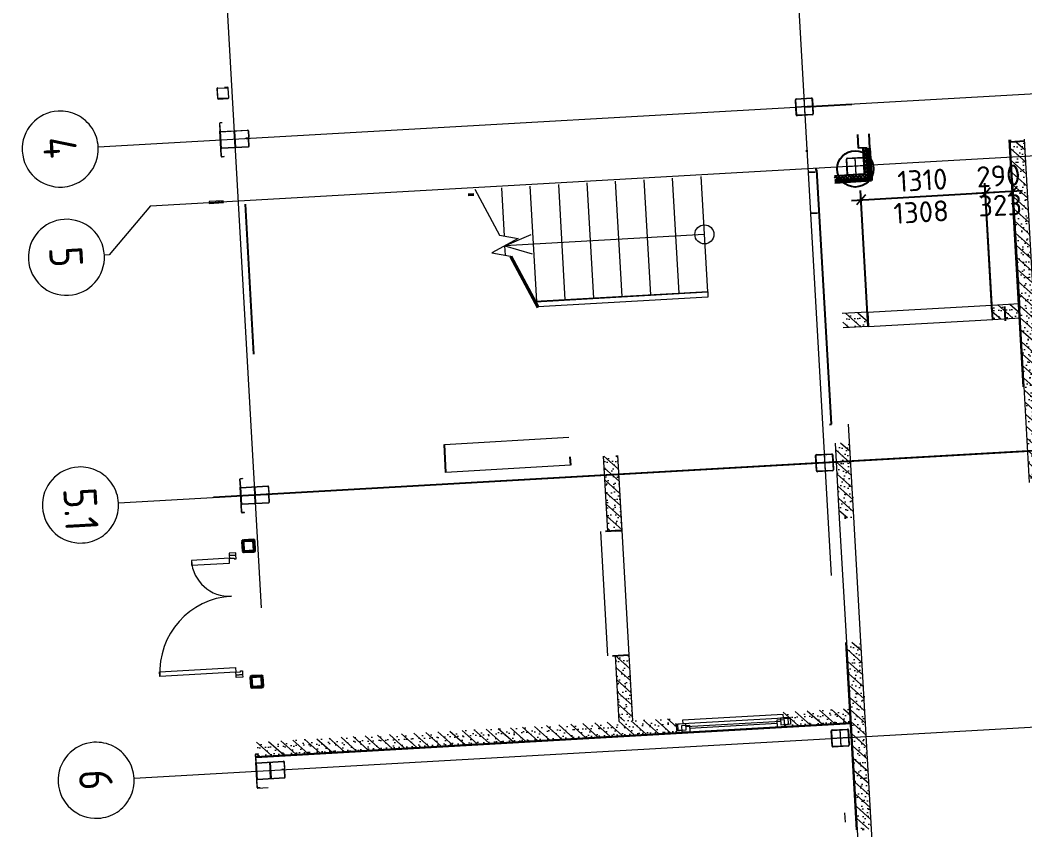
# Model space of a CAD drawing. Header units: metres. Extents: x 107714.6 to 107779.2, y 110780.1 to 110851.4.
# Drawn here: x 107761.86 to 107772.43, y 110824.08 to 110832.6 of the extents above; entities that cross this region are included whole.
import ezdxf

# ---------------------------------------------------------------- set-up
doc = ezdxf.new("R2010")
doc.units = ezdxf.units.M
doc.header["$PDMODE"] = 35
doc.header["$PDSIZE"] = 0.001
for name, pattern in [('_ШПТ__20_т__2_5__Линия сетки', [25, 20, -2.5, 0, -2.5]), ('CENTER', [50.8, 31.75, -6.35, 6.35, -6.35]), ('GOST2.303 5', [24, 20, -1.5, 1, -1.5]), ('XKITLINE00', [0]), ('невидимаяX2', [19.05, 12.7, -6.35])]:
    doc.linetypes.add(name, pattern=pattern)
doc.layers.add('_1-1_ Внутренние стены', color=7, linetype='Continuous')
doc.layers.add('размеры дв проемов', color=7, linetype='Continuous')
for name, color, linetype, lineweight in [('F-670-M_FSP', 7, 'Continuous', 9), ('Part', 5, 'Continuous', 0), ('Обычные линии', 7, 'Continuous', 40), ('ОСИ', 251, 'CENTER', 18), ('Основные надписи', 7, 'Continuous', 30), ('Размерные', 45, 'Continuous', 15), ('Стены', 7, 'Continuous', 18), ('Типовые аннотации', 7, 'Continuous', 18), ('Элементы узлов', 7, 'Continuous', 18)]:
    doc.layers.add(name, color=color, linetype=linetype, lineweight=lineweight)
doc.layers.add('Вспомогательные', color=6, linetype='Continuous', plot=False)
for name, color, linetype, lineweight, true_color in [('Двери', 7, 'Continuous', 9, 0x804000), ('Импосты витража', 7, 'Continuous', 9, 0x004080), ('Каркас несущий', 7, 'Continuous', 18, 0x800040), ('Каркас_Импост', 7, 'Continuous', 9, 0x804000), ('Лестницы', 7, 'Continuous', 9, 0x506c76), ('Монтажный зазор', 7, 'Continuous', 9, 0x804000), ('Несущие колонны', 7, 'Continuous', 18, 0x800040), ('Ограждение', 7, 'Continuous', 9, 0x408080), ('Окна', 7, 'Continuous', 9, 0x0080c0), ('Отлив', 7, 'Continuous', 9, 0x008080), ('Панель', 7, 'Continuous', 9, 0x804000), ('Поручни', 7, 'Continuous', 9, 0x408080)]:
    doc.layers.add(name, color=color, linetype=linetype, lineweight=lineweight, true_color=true_color)
doc.styles.add('GOST 2.304 type A', font='isocpeur.ttf')
doc.styles.add('GOST Common', font='GOST_Common.ttf', dxfattribs={"width": 0.9, "height": 350})
doc.dimstyles.new('ISO-25', dxfattribs={"dimtxt": 0.22, "dimasz": 0.1, "dimexe": 0.1, "dimexo": 0, "dimgap": 0.06, "dimtad": 1, "dimdec": 0, "dimlfac": 1000, "dimtxsty": 'GOST 2.304 type A', "dimblk": 'OBLIQUE', "dimcen": 2.5, "dimdle": 0.1, "dimadec": 0, "dimazin": 0, "dimtfac": 1, "dimtdec": 0, "dimtmove": 0, "dimatfit": 3, "dimfxl": 1, "dimarcsym": 0})
doc.dimstyles.new('снизу', dxfattribs={"dimtxt": 0.22, "dimasz": 0.1, "dimexe": 0.1, "dimexo": 0, "dimgap": 0.06, "dimtad": 1, "dimdec": 0, "dimlfac": 1000, "dimtxsty": 'GOST 2.304 type A', "dimblk": 'OBLIQUE', "dimcen": 2.5, "dimdle": 0.1, "dimse1": 1, "dimse2": 1, "dimsd1": 1, "dimsd2": 1, "dimadec": 0, "dimazin": 0, "dimtfac": 1, "dimtdec": 0, "dimtmove": 0, "dimatfit": 3, "dimfxl": 1, "dimarcsym": 0})

# ---------------------------------------------------------------- blocks, each defined once
blk = doc.blocks.new('243_КолоннаНесущая_Труба_ГОСТ 30245-2003 - 120x120x5-1166357-_О__L1_0_000_')
at = {"layer": 'Несущие колонны', "color": 254, "lineweight": 5}
for p, q in [((-60, 51), (-60, 20)), ((-55, -51), (-55, 51)), ((51, 60), (-51, 60)), ((-51, 55), (51, 55)), ((55, 51), (55, -51)), ((60, -51), (60, 51)), ((51, -55), (-51, -55)), ((-51, -60), (51, -60))]:
    blk.add_line(p, q, dxfattribs=at)
for centre, radius, start, end in [((-51, 51), 9, 90, 180), ((-51, 51), 4, 90, 180), ((51, 51), 9, 0, 90), ((51, 51), 4, 0, 90), ((-51, -51), 9, 180, 270), ((-51, -51), 4, 180, 270), ((51, -51), 4, 270, 0), ((51, -51), 9, 270, 360)]:
    blk.add_arc(centre, radius, start, end, dxfattribs=at)
blk = doc.blocks.new('243_КолоннаНесущая_Труба_ГОСТ 30245-2003 - 120x120x5-1167948-_О__L1_0_000_')
at = {"layer": 'Несущие колонны', "color": 7, "lineweight": 40}
for p, q in [((-60, 51), (-60, -51)), ((-55, -51), (-55, 51)), ((51, 60), (-51, 60)), ((-51, 55), (51, 55)), ((55, 51), (55, -51)), ((60, -51), (60, 51)), ((51, -55), (-51, -55)), ((-51, -60), (51, -60))]:
    blk.add_line(p, q, dxfattribs=at)
for centre, radius, start, end in [((-51, 51), 9, 90, 180), ((-51, 51), 4, 90, 180), ((51, 51), 9, 0, 90), ((51, 51), 4, 0, 90), ((-51, -51), 9, 180, 270), ((-51, -51), 4, 180, 270), ((51, -51), 9, 270, 360), ((51, -51), 4, 270, 0)]:
    blk.add_arc(centre, radius, start, end, dxfattribs=at)
blk = doc.blocks.new('102_Окно_1Створка_Ф_ГОСТ23166-99 - 1160х1750_1170_h-1445332-_О__L1_0_000_')
at = {"layer": 'Каркас_Импост', "color": 7, "lineweight": 18}
for p, q in [((-638.1, -475), (-638.1, -405)), ((-638.1, -405), (-603.1, -405)), ((-538.1, -405), (-618.1, -405)), ((-618.1, -405), (-618.1, -475)), ((-618.1, -405), (-618.1, -475)), ((-578.1, -405), (-618.1, -405)), ((-498.1, -385), (-578.1, -385)), ((-578.1, -385), (-578.1, -455)), ((-538.1, -475), (-538.1, -405)), ((-498.1, -455), (-498.1, -385)), ((-498.1, -420), (421.9, -420)), ((421.9, -455), (421.9, -385)), ((421.9, -385), (501.9, -385)), ((461.9, -405), (541.9, -405)), ((461.9, -475), (461.9, -405)), ((501.9, -385), (501.9, -455)), ((541.9, -405), (501.9, -405)), ((561.9, -405), (526.9, -405)), ((541.9, -405), (541.9, -475)), ((541.9, -405), (541.9, -475)), ((561.9, -475), (561.9, -405)), ((-638.1, -475), (-603.1, -475)), ((-618.1, -475), (-538.1, -475)), ((-618.1, -475), (-538.1, -475)), ((-578.1, -455), (-498.1, -455)), ((-538.1, -440), (461.9, -440)), ((-538.1, -475), (-538.1, -455)), ((501.9, -455), (421.9, -455)), ((461.9, -475), (461.9, -455)), ((541.9, -475), (461.9, -475)), ((541.9, -475), (461.9, -475)), ((561.9, -475), (526.9, -475))]:
    blk.add_line(p, q, dxfattribs=at)
at = {"layer": 'Отлив', "color": 7}
for p, q in [((491.9, -475), (-568.1, -475)), ((-568.1, -475), (-568.1, -510)), ((-568.1, -510), (491.9, -510)), ((491.9, -510), (491.9, -475))]:
    blk.add_line(p, q, dxfattribs=at)
blk = doc.blocks.new('Ограждение - Ограждение-1239730-_О__L1_0_000_')
at = {"layer": 'Поручни', "color": 7}
for p, q in [((16289, 4875), (16295, 4875)), ((16289, 4875), (16289, 3058)), ((16295, 4875), (16345, 4875)), ((16295, 4875), (16295, 3061)), ((16345, 4875), (16345, 3084))]:
    blk.add_line(p, q, dxfattribs=at)
blk = doc.blocks.new('Прямоугольный импост - 20х150 мм_Утеплитель_Наружный-V15-_О__L1_0_000_')
at = {"layer": 'Импосты витража'}
h = blk.add_hatch(dxfattribs=at)
h.set_pattern_fill('FP_11', style=0, pattern_type=2)
h.set_pattern_definition([(315, (-15000, -200), (60.1041, 60.1041), []), (225, (-15000, -200), (60.1041, -60.1041), [])])
h.paths.add_polyline_path([(10, 75), (10, -75), (-10, -75), (-10, 75)], flags=0)
at = {"layer": 'Импосты витража', "color": 7, "lineweight": 18}
for p, q in [((-10, 75), (10, 75)), ((-10, -75), (-10, 75)), ((10, 75), (10, -75)), ((10, -75), (-10, -75))]:
    blk.add_line(p, q, dxfattribs=at)
blk = doc.blocks.new('012_Стрелка _ЭлУзла_Линия_ - Стрелка с пустым кружком-1338750-_О__L1_0_000_')
at = {"layer": 'Элементы узлов'}
blk.add_line((1, 0), (2100, 0), dxfattribs=at)
blk = doc.blocks.new('Ось сетки - Круг_Ø8 мм-6577-_О__L1_0_000_')
at = {"layer": 'ОСИ', "lineweight": 20}
for start, end in [(360, 180), (180, 360)]:
    blk.add_arc((0, 0), 4, start, end, dxfattribs=at)
blk = doc.blocks.new('к2')
at = {"color": 0, "linetype": 'Continuous', "lineweight": 5, "ltscale": 150}
for p, q in [((4137508, 536606), (4137508, 536766)), ((4137513, 536606), (4137513, 536766)), ((4137518, 536776), (4137678, 536776)), ((4137518, 536771), (4137678, 536771)), ((4137683, 536766), (4137683, 536606)), ((4137688, 536766), (4137688, 536606)), ((4137678, 536601), (4137518, 536601)), ((4137678, 536596), (4137518, 536596))]:
    blk.add_line(p, q, dxfattribs=at)
at = {"color": 0, "linetype": 'GOST2.303 5', "lineweight": 5, "ltscale": 150}
for p, q in [((4137598, 536778), (4137598, 536594)), ((4137506, 536686), (4137690, 536686))]:
    blk.add_line(p, q, dxfattribs=at)
at = {"color": 0, "linetype": 'Continuous', "lineweight": 5, "ltscale": 150}
for centre, radius, start, end in [((4137518, 536766), 10, 90, 180), ((4137518, 536766), 5, 90, 180), ((4137678, 536766), 10, 0, 90), ((4137678, 536766), 5, 0, 90), ((4137518, 536606), 10, 180, 270), ((4137518, 536606), 5, 180, 270), ((4137678, 536606), 5, 270, 0), ((4137678, 536606), 10, 270, 0)]:
    blk.add_arc(centre, radius, start, end, dxfattribs=at)
at = {"layer": 'Вспомогательные', "color": 0, "lineweight": 5, "ltscale": 10}
blk.add_line((4137513, 536686), (4137683, 536686), dxfattribs=at)
blk = doc.blocks.new('к4')
at = {"color": 0, "linetype": 'Continuous', "lineweight": 5, "ltscale": 150}
for p, q in [((4150608, 536606), (4150608, 536766)), ((4150613, 536606), (4150613, 536766)), ((4150618, 536776), (4150778, 536776)), ((4150618, 536771), (4150778, 536771)), ((4150783, 536766), (4150783, 536606)), ((4150788, 536766), (4150788, 536606)), ((4150778, 536601), (4150618, 536601)), ((4150778, 536596), (4150618, 536596))]:
    blk.add_line(p, q, dxfattribs=at)
at = {"color": 0, "linetype": 'GOST2.303 5', "lineweight": 5, "ltscale": 150}
for p, q in [((4150698, 536778), (4150698, 536594)), ((4150606, 536686), (4150790, 536686))]:
    blk.add_line(p, q, dxfattribs=at)
at = {"color": 0, "linetype": 'Continuous', "lineweight": 5, "ltscale": 150}
for centre, radius, start, end in [((4150618, 536766), 10, 90, 180), ((4150618, 536766), 5, 90, 180), ((4150778, 536766), 10, 0, 90), ((4150778, 536766), 5, 0, 90), ((4150618, 536606), 10, 180, 270), ((4150618, 536606), 5, 180, 270), ((4150778, 536606), 5, 270, 0), ((4150778, 536606), 10, 270, 0)]:
    blk.add_arc(centre, radius, start, end, dxfattribs=at)
at = {"layer": 'Вспомогательные', "color": 0, "lineweight": 5, "ltscale": 10}
blk.add_line((4150613, 536686), (4150783, 536686), dxfattribs=at)
blk = doc.blocks.new('к1')
at = {"color": 0, "linetype": 'ByBlock', "lineweight": -2, "ltscale": 200}
for p, q in [((4142418, 542806), (4142418, 542828)), ((4142418, 542806), (4142421, 542806)), ((4142421, 542806), (4142421, 542828)), ((4142426, 542836), (4142505, 542836)), ((4142426, 542833), (4142505, 542833)), ((4142510, 542828), (4142510, 542544)), ((4142513, 542828), (4142513, 542544)), ((4142683, 542828), (4142683, 542544)), ((4142686, 542828), (4142686, 542544)), ((4142770, 542836), (4142691, 542836)), ((4142770, 542833), (4142691, 542833)), ((4142775, 542806), (4142775, 542828)), ((4142778, 542806), (4142775, 542806)), ((4142778, 542806), (4142778, 542828)), ((4142518, 542539), (4142589, 542539)), ((4142518, 542536), (4142589, 542536)), ((4142594, 542544), (4142594, 542567)), ((4142594, 542567), (4142597, 542567)), ((4142597, 542544), (4142597, 542567)), ((4142599, 542544), (4142599, 542567)), ((4142602, 542567), (4142599, 542567)), ((4142602, 542544), (4142602, 542567)), ((4142678, 542539), (4142607, 542539)), ((4142678, 542536), (4142607, 542536))]:
    blk.add_line(p, q, dxfattribs=at)
for centre, radius, start, end in [((4142426, 542828), 8, 90, 180), ((4142426, 542828), 5, 90, 180), ((4142505, 542828), 8, 0, 90), ((4142505, 542828), 5, 0, 90), ((4142691, 542828), 8, 90, 180), ((4142691, 542828), 5, 90, 180), ((4142770, 542828), 8, 0, 90), ((4142770, 542828), 5, 0, 90), ((4142518, 542544), 8, 180, 270), ((4142518, 542544), 5, 180, 270), ((4142589, 542544), 8, 270, 0), ((4142589, 542544), 5, 270, 0), ((4142607, 542544), 8, 180, 270), ((4142607, 542544), 5, 180, 270), ((4142678, 542544), 5, 270, 0), ((4142678, 542544), 8, 270, 0)]:
    blk.add_arc(centre, radius, start, end, dxfattribs=at)
at = {"layer": 'Вспомогательные', "color": 0, "ltscale": 10}
for p, q in [((4142690, 542836), (4142505, 542836)), ((4142683, 542686), (4142513, 542686))]:
    blk.add_line(p, q, dxfattribs=at)
blk = doc.blocks.new('к3')
at = {"color": 0, "linetype": 'ByBlock', "lineweight": -2, "ltscale": 200}
for p, q in [((4147418, 542806), (4147418, 542828)), ((4147418, 542806), (4147421, 542806)), ((4147421, 542806), (4147421, 542828)), ((4147426, 542836), (4147505, 542836)), ((4147426, 542833), (4147505, 542833)), ((4147510, 542828), (4147510, 542544)), ((4147513, 542828), (4147513, 542544)), ((4147683, 542828), (4147683, 542544)), ((4147686, 542828), (4147686, 542544)), ((4147770, 542836), (4147691, 542836)), ((4147770, 542833), (4147691, 542833)), ((4147775, 542806), (4147775, 542828)), ((4147778, 542806), (4147775, 542806)), ((4147778, 542806), (4147778, 542828)), ((4147518, 542539), (4147589, 542539)), ((4147518, 542536), (4147589, 542536)), ((4147594, 542544), (4147594, 542567)), ((4147594, 542567), (4147597, 542567)), ((4147597, 542544), (4147597, 542567)), ((4147599, 542544), (4147599, 542567)), ((4147602, 542567), (4147599, 542567)), ((4147602, 542544), (4147602, 542567)), ((4147678, 542539), (4147607, 542539)), ((4147678, 542536), (4147607, 542536))]:
    blk.add_line(p, q, dxfattribs=at)
for centre, radius, start, end in [((4147426, 542828), 8, 90, 180), ((4147426, 542828), 5, 90, 180), ((4147505, 542828), 8, 0, 90), ((4147505, 542828), 5, 0, 90), ((4147691, 542828), 8, 90, 180), ((4147691, 542828), 5, 90, 180), ((4147770, 542828), 8, 0, 90), ((4147770, 542828), 5, 0, 90), ((4147518, 542544), 8, 180, 270), ((4147518, 542544), 5, 180, 270), ((4147589, 542544), 8, 270, 0), ((4147589, 542544), 5, 270, 0), ((4147607, 542544), 8, 180, 270), ((4147607, 542544), 5, 180, 270), ((4147678, 542544), 5, 270, 0), ((4147678, 542544), 8, 270, 0)]:
    blk.add_arc(centre, radius, start, end, dxfattribs=at)
at = {"layer": 'Вспомогательные', "color": 0, "ltscale": 10}
for p, q in [((4147690, 542836), (4147505, 542836)), ((4147683, 542686), (4147513, 542686))]:
    blk.add_line(p, q, dxfattribs=at)
blk = doc.blocks.new('101_Дверь_Двупольная_Алюминиевая_ГОСТ23747-2015 - ДАН_Дв_2080х1260_800__О_Пр_П-1342844-_О__L1_0_000_')
at = {"layer": 'Каркас_Импост', "color": 7}
for p, q in [((-630, 75), (-600, 75)), ((-630, 5), (-630, 75)), ((-590, 5), (-630, 5)), ((-600, 75), (-600, 25)), ((-600, 25), (-590, 25)), ((-590, 25), (-590, 5)), ((600, 25), (590, 25)), ((590, 25), (590, 5)), ((590, 5), (630, 5)), ((630, 75), (600, 75)), ((600, 75), (600, 25)), ((630, 5), (630, 75))]:
    blk.add_line(p, q, dxfattribs=at)
at = {"layer": 'Монтажный зазор', "color": 7}
for p, q in [((-655, 75), (-630, 75)), ((-655, 5), (-655, 75)), ((-630, 5), (-655, 5)), ((-630, 75), (-630, 5)), ((655, 75), (630, 75)), ((630, 75), (630, 5)), ((630, 5), (655, 5)), ((655, 5), (655, 75))]:
    blk.add_line(p, q, dxfattribs=at)
at = {"layer": 'Панель', "color": 7, "lineweight": 18}
for p, q in [((-600, 875), (-550, 875)), ((-600, 75), (-600, 875)), ((-550, 875), (-550, 75)), ((600, 475), (550, 475)), ((550, 475), (550, 75)), ((600, 75), (600, 475)), ((-550, 75), (-600, 75)), ((550, 75), (600, 75))]:
    blk.add_line(p, q, dxfattribs=at)
at = {"layer": 'Панель', "color": 7}
for centre, radius, start, end in [((-600, 75), 800, 360, 90), ((600, 75), 400, 90, 180)]:
    blk.add_arc(centre, radius, start, end, dxfattribs=at)
blk = doc.blocks.new('*D33')
at = {"layer": 'Defpoints', "color": 0, "transparency": 16777216}
for p in [(107772.333, 110830.485), (107772.047, 110829.582, 21.037), (107772.37, 110829.595)]:
    blk.add_point(p, dxfattribs=at)
at = {"layer": 'Двери', "color": 0, "transparency": 16777216, "insert": (107772.165, 110830.648), "char_height": 0.22, "attachment_point": 5, "rotation": 2.3404, "style": 'GOST 2.304 type A'}
blk.add_mtext('323', dxfattribs=at)
blk = doc.blocks.new('_Oblique')
at = {"color": 0, "linetype": 'ByBlock', "lineweight": -2}
blk.add_line((-0.5, -0.5), (0.5, 0.5), dxfattribs=at)
blk = doc.blocks.new('*D35')
at = {"layer": 'Defpoints', "color": 0, "transparency": 16777216}
for p in [(107772.012, 110830.779), (107772.082, 110829.54), (107772.372, 110829.556)]:
    blk.add_point(p, dxfattribs=at)
at = {"layer": 'Двери', "color": 0, "lineweight": -2, "transparency": 16777216}
for p, q in [((107772.401, 110830.801), (107771.912, 110830.773)), ((107772.082, 110829.54), (107772.006, 110830.879)), ((107772.372, 110829.556), (107772.296, 110830.895))]:
    blk.add_line(p, q, dxfattribs=at)
at = {"layer": 'Двери', "color": 0, "lineweight": -2, "transparency": 16777216, "xscale": 0.1, "yscale": 0.1, "zscale": 0.1}
for p, rotation in [((107772.012, 110830.779), 183.2530497448743), ((107772.301, 110830.795), 3.253049744874268)]:
    blk.add_blockref('_Oblique', p, dxfattribs=dict(at, rotation=rotation))
at = {"layer": 'Двери', "color": 0, "transparency": 16777216, "insert": (107772.147, 110830.957), "char_height": 0.22, "attachment_point": 5, "rotation": 3.253, "style": 'GOST 2.304 type A'}
blk.add_mtext('290', dxfattribs=at)
blk = doc.blocks.new('*D36')
at = {"layer": 'Defpoints', "color": 0, "transparency": 16777216}
for p in [(107772.012, 110830.779), (107772.083, 110829.523), (107770.779, 110829.373)]:
    blk.add_point(p, dxfattribs=at)
at = {"layer": 'Двери', "color": 0, "lineweight": -2, "transparency": 16777216}
for p, q in [((107770.779, 110829.373), (107770.698, 110830.804)), ((107772.083, 110829.523), (107772.006, 110830.879)), ((107770.604, 110830.699), (107772.111, 110830.785))]:
    blk.add_line(p, q, dxfattribs=at)
at = {"layer": 'Двери', "color": 0, "lineweight": -2, "transparency": 16777216, "xscale": 0.1, "yscale": 0.1, "zscale": 0.1}
for p, rotation in [((107772.012, 110830.779), 3.253049744874275), ((107770.704, 110830.705), 183.2530497448743)]:
    blk.add_blockref('_Oblique', p, dxfattribs=dict(at, rotation=rotation))
at = {"layer": 'Двери', "color": 0, "transparency": 16777216, "insert": (107771.348, 110830.912), "char_height": 0.22, "attachment_point": 5, "rotation": 3.253, "style": 'GOST 2.304 type A'}
blk.add_mtext('1310', dxfattribs=at)
blk = doc.blocks.new('*D34')
at = {"layer": 'Defpoints', "color": 0, "transparency": 16777216}
for p in [(107770.692, 110830.371), (107770.737, 110829.581, 21.291), (107772.047, 110829.582, 21.037)]:
    blk.add_point(p, dxfattribs=at)
at = {"layer": 'Двери', "color": 0, "transparency": 16777216, "insert": (107771.335, 110830.577), "char_height": 0.22, "attachment_point": 5, "rotation": 3.253, "style": 'GOST 2.304 type A'}
blk.add_mtext('1308', dxfattribs=at)

msp = doc.modelspace()

# ---------------------------------------------------------------- hatches: boundary and pattern name
h = msp.add_hatch()
h.set_pattern_fill('ANSI37', color=4, scale=0.008, angle=-86.74695)
h.set_pattern_definition([(318.2530497, (108251.517603, 113557.52498), (0.01691238563, 0.01895075757), []), (48.2530497, (108251.517603, 113557.52498), (-0.01895075757, 0.01691238563), [])])
h.paths.add_polyline_path([(107770.7785, 110831.0661), (107770.7682, 110831.2478), (107770.7233, 110831.2453), (107770.7336, 110831.0635), (107770.7356, 110831.0637)])
h.paths.add_polyline_path([(107770.7862, 110830.9313), (107770.7785, 110831.0661), (107770.7356, 110831.0637), (107770.7336, 110831.0635), (107770.7381, 110830.9837), (107770.7387, 110830.9737), (107770.4242, 110830.9558), (107770.4267, 110830.9109)])
at = {"layer": '_1-1_ Внутренние стены', "linetype": 'Continuous', "lineweight": 0, "true_color": 0x000000}
h = msp.add_hatch(dxfattribs=at)
h.set_pattern_fill('ГАЗОБЕТОН_0004', color=18, scale=0.001, angle=-86.74695, style=0, pattern_type=2)
h.set_pattern_definition([(318.25305, (107764.21106, 110787.65677), (0.05992578, 0.06714835), []), (3.25305, (107764.270985, 110787.723916), (-0.00459642, 0.08086948), [0, -0.054, 0, -0.081]), (68.25305, (107764.33813, 110787.66399), (0.07523517, -0.03001115), [0, -0.0396, 0, -0.0684])])
h.paths.add_polyline_path([(107772.4215, 110831.3248), (107772.2717, 110831.3162), (107772.4754, 110827.732), (107772.6252, 110827.7405)])
h = msp.add_hatch(dxfattribs=at)
h.set_pattern_fill('ГАЗОБЕТОН_0004', color=18, scale=0.001, angle=-86.74695, style=0, pattern_type=2)
h.set_pattern_definition([(318.25305, (107765.60372, 110786.02817), (0.05992578, 0.06714835), []), (3.25305, (107765.663645, 110786.09532), (-0.00459642, 0.08086948), [0, -0.054, 0, -0.081]), (68.25305, (107765.73079, 110786.03539), (0.07523517, -0.03001115), [0, -0.0396, 0, -0.0684])])
h.paths.add_polyline_path([(107770.5062, 110829.5081), (107770.7708, 110829.5232), (107770.7793, 110829.3734), (107770.5148, 110829.3584)])
h = msp.add_hatch(dxfattribs=at)
h.set_pattern_fill('ГАЗОБЕТОН_0004', color=18, scale=0.001, angle=-86.74695, style=0, pattern_type=2)
h.set_pattern_definition([(318.25305, (107767.20134, 110786.1196), (0.05992578, 0.06714835), []), (3.25305, (107767.26126, 110786.18675), (-0.00459642, 0.08086948), [0, -0.054, 0, -0.081]), (68.25305, (107767.32841, 110786.12682), (0.07523517, -0.03001115), [0, -0.0396, 0, -0.0684])])
h.paths.add_polyline_path([(107772.0787, 110829.5981), (107772.3684, 110829.6146), (107772.3769, 110829.4649), (107772.0872, 110829.4484)])
h = msp.add_hatch(dxfattribs=at)
h.set_pattern_fill('ГАЗОБЕТОН_0004', color=18, scale=0.001, angle=-86.74695, style=0, pattern_type=2)
h.set_pattern_definition([(318.25305, (107762.37272, 110784.48734), (0.05992578, 0.06714835), []), (3.25305, (107762.43264, 110784.55449), (-0.00459642, 0.08086948), [0, -0.054, 0, -0.081]), (68.25305, (107762.49979, 110784.494564), (0.07523517, -0.03001115), [0, -0.0396, 0, -0.0684])])
h.paths.add_polyline_path([(107770.5831, 110828.1553), (107770.4334, 110828.1468), (107770.4782, 110827.3581), (107770.628, 110827.3666)])
h = msp.add_hatch(dxfattribs=at)
h.set_pattern_fill('ГАЗОБЕТОН_0004', color=18, scale=0.001, angle=-86.74695, style=0, pattern_type=2)
h.set_pattern_definition([(318.25305, (107763.05961, 110784.52638), (0.05992578, 0.06714835), []), (3.25305, (107763.11953, 110784.59353), (-0.00459642, 0.08086948), [0, -0.054, 0, -0.081]), (68.25305, (107763.18668, 110784.533605), (0.07523517, -0.03001115), [0, -0.0396, 0, -0.0684])])
h.paths.add_polyline_path([(107767.9973, 110828.0084), (107768.1471, 110828.0169), (107768.1919, 110827.2281), (107768.0421, 110827.2196)])
h = msp.add_hatch(dxfattribs=at)
h.set_pattern_fill('ГАЗОБЕТОН_0004', color=18, scale=0.001, angle=-86.74695, style=0, pattern_type=2)
h.set_pattern_definition([(318.25305, (107762.49188, 110782.39073), (0.05992578, 0.06714835), []), (3.25305, (107762.55181, 110782.45787), (-0.00459642, 0.08086948), [0, -0.054, 0, -0.081]), (68.25305, (107762.61896, 110782.39795), (0.07523517, -0.03001115), [0, -0.0396, 0, -0.0684])])
h.paths.add_polyline_path([(107770.7023, 110826.0587), (107770.5525, 110826.0502), (107770.6646, 110824.0784), (107770.8144, 110824.0869)])
h = msp.add_hatch(dxfattribs=at)
h.set_pattern_fill('ГАЗОБЕТОН_0004', color=18, scale=0.001, angle=-86.74695, style=0, pattern_type=2)
h.set_pattern_definition([(318.25305, (107763.17877, 110782.42977), (0.05992578, 0.06714835), []), (3.25305, (107763.2387, 110782.496915), (-0.00459642, 0.08086948), [0, -0.054, 0, -0.081]), (68.25305, (107763.30585, 110782.43699), (0.07523517, -0.03001115), [0, -0.0396, 0, -0.0684])])
h.paths.add_polyline_path([(107768.1165, 110825.9117), (107768.2662, 110825.9202), (107768.3057, 110825.2264), (107768.1559, 110825.2179)])
h = msp.add_hatch(dxfattribs=at)
h.set_pattern_fill('ГАЗОБЕТОН_0004', color=18, scale=0.001, angle=-86.74695, style=0, pattern_type=2)
h.set_pattern_definition([(318.25305, (107764.945425, 110781.83406), (0.05992578, 0.06714835), []), (3.25305, (107765.00535, 110781.901205), (-0.00459642, 0.08086948), [0, -0.054, 0, -0.081]), (68.25305, (107765.0725, 110781.84128), (0.07523517, -0.03001115), [0, -0.0396, 0, -0.0684])])
h.paths.add_polyline_path([(107769.8831, 110825.316), (107770.592, 110825.3563), (107770.6005, 110825.2066), (107769.8916, 110825.1663)])
h = msp.add_hatch(dxfattribs=at)
h.set_pattern_fill('ГАЗОБЕТОН_0004', color=18, scale=0.001, angle=-86.74695, style=0, pattern_type=2)
h.set_pattern_definition([(318.25305, (107759.40936, 110781.5194), (0.05992578, 0.06714835), []), (3.25305, (107759.46929, 110781.58655), (-0.00459642, 0.08086948), [0, -0.054, 0, -0.081]), (68.25305, (107759.536434, 110781.52662), (0.07523517, -0.03001115), [0, -0.0396, 0, -0.0684])])
h.paths.add_polyline_path([(107764.3471, 110825.0014), (107768.7549, 110825.2519), (107768.7635, 110825.1021), (107764.3556, 110824.8516)])
at = {"layer": 'F-670-M_FSP', "true_color": 0xf26722}
for points in [[(107770.7682, 110831.2478), (107770.7807, 110831.2485), (107770.7986, 110830.932), (107770.7862, 110830.9313), (107770.784, 110830.97)], [(107770.4267, 110830.9109), (107770.4275, 110830.8984), (107770.7994, 110830.9195), (107770.7986, 110830.932)]]:
    msp.add_hatch(color=30, dxfattribs=at).paths.add_polyline_path(points)
at = {"layer": 'F-670-M_FSP'}
for points in [[(107770.8118, 110830.9203), (107770.7994, 110830.9195), (107770.7807, 110831.2485), (107770.7931, 110831.2492), (107770.8089, 110830.9721)], [(107770.4275, 110830.8984), (107770.4282, 110830.8859), (107770.8125, 110830.9078), (107770.8118, 110830.9203)]]:
    msp.add_hatch(color=1, dxfattribs=at).paths.add_polyline_path(points)

# ---------------------------------------------------------------- linework, layer by layer
for points in [[(107770.1071, 110831.684), (107770.6063, 110831.7124)], [(107770.1071, 110831.684), (107770.6063, 110831.7124)], [(107770.6645, 110831.3932), (107770.6728, 110831.2474)], [(107770.6645, 110831.3932), (107770.6728, 110831.2474)], [(107770.7846, 110831.399), (107770.7931, 110831.2492)], [(107770.7846, 110831.399), (107770.7931, 110831.2492)], [(107772.2706, 110831.3362), (107772.2717, 110831.3162)], [(107772.2706, 110831.3362), (107772.2717, 110831.3162)], [(107772.2717, 110831.3162), (107772.4212, 110831.3247)], [(107772.2717, 110831.3162), (107772.4212, 110831.3247)], [(107770.7678, 110831.2508), (107770.6728, 110831.2474)], [(107770.7678, 110831.2508), (107770.6728, 110831.2474)], [(107770.7233, 110831.2453), (107770.7387, 110830.9737)], [(107770.7233, 110831.2453), (107770.7387, 110830.9737)], [(107770.7387, 110830.9737), (107770.4242, 110830.9558)], [(107770.7387, 110830.9737), (107770.4242, 110830.9558)], [(107770.7382, 110830.9787), (107770.7282, 110830.9781)], [(107770.7382, 110830.9787), (107770.7282, 110830.9781)], [(107770.7708, 110829.5232), (107770.7793, 110829.3734)], [(107770.7708, 110829.5232), (107770.7793, 110829.3734)], [(107772.0872, 110829.4478), (107772.0787, 110829.5975)], [(107772.0872, 110829.4478), (107772.0787, 110829.5975)], [(107777.6312, 110828.3556), (107763.8972, 110827.575)], [(107777.6312, 110828.3556), (107763.8972, 110827.575)], [(107766.3392, 110827.839), (107766.3225, 110828.1335)], [(107766.3392, 110827.839), (107766.3225, 110828.1335)], [(107767.642, 110828.0032), (107767.6471, 110827.9133)], [(107767.642, 110828.0032), (107767.6471, 110827.9133)], [(107770.5281, 110827.3609), (107770.5481, 110827.3621)], [(107770.5281, 110827.3609), (107770.5481, 110827.3621)], [(107764.499, 110824.6194), (107764.4942, 110824.7042)], [(107764.499, 110824.6194), (107764.4942, 110824.7042)], [(107770.7345, 110824.0824), (107770.7145, 110824.0812)], [(107770.7345, 110824.0824), (107770.7145, 110824.0812)]]:
    msp.add_lwpolyline(points)
at = {"elevation": 20.5633}
msp.add_lwpolyline([(107772.2102, 110829.5835), (107772.2187, 110829.4337)], dxfattribs=at)
msp.add_lwpolyline([(107772.2102, 110829.5835), (107772.2187, 110829.4337)], dxfattribs=at)
msp.add_circle((107770.6423, 110831.0312), 0.1912)
at = {"layer": 'F-670-M_FSP', "lineweight": 35}
for p, q in [((107770.7862, 110830.9313), (107770.7682, 110831.2478)), ((107770.7807, 110831.2485), (107770.7986, 110830.932)), ((107770.7994, 110830.9195), (107770.7807, 110831.2485)), ((107770.7931, 110831.2492), (107770.8118, 110830.9203)), ((107770.4267, 110830.9109), (107770.7986, 110830.932)), ((107770.4275, 110830.8984), (107770.8118, 110830.9203)), ((107770.7994, 110830.9195), (107770.4275, 110830.8984)), ((107770.8125, 110830.9078), (107770.4282, 110830.8859)), ((107770.7986, 110830.932), (107770.7862, 110830.9313)), ((107770.7986, 110830.932), (107770.7994, 110830.9195)), ((107770.8118, 110830.9203), (107770.8125, 110830.9078))]:
    msp.add_line(p, q, dxfattribs=at)
at = {"layer": 'F-670-M_FSP'}
for p, q in [((107770.7682, 110831.2478), (107770.7862, 110830.9313)), ((107770.7986, 110830.932), (107770.7807, 110831.2485)), ((107770.7807, 110831.2485), (107770.7994, 110830.9195)), ((107770.7807, 110831.2485), (107770.7994, 110830.9195)), ((107770.7994, 110830.9195), (107770.7807, 110831.2485)), ((107770.8118, 110830.9203), (107770.7931, 110831.2492)), ((107770.8118, 110830.9203), (107770.7931, 110831.2492)), ((107770.7931, 110831.2492), (107770.8118, 110830.9203)), ((107770.7986, 110830.932), (107770.4267, 110830.9109)), ((107770.8118, 110830.9203), (107770.4275, 110830.8984)), ((107770.8118, 110830.9203), (107770.4275, 110830.8984)), ((107770.4275, 110830.8984), (107770.8118, 110830.9203)), ((107770.4275, 110830.8984), (107770.7994, 110830.9195)), ((107770.4282, 110830.8859), (107770.8125, 110830.9078)), ((107770.4282, 110830.8859), (107770.8125, 110830.9078)), ((107770.8125, 110830.9078), (107770.4282, 110830.8859)), ((107770.7862, 110830.9313), (107770.7986, 110830.932)), ((107770.7994, 110830.9195), (107770.7986, 110830.932)), ((107770.8125, 110830.9078), (107770.8118, 110830.9203)), ((107770.8125, 110830.9078), (107770.8118, 110830.9203)), ((107770.8118, 110830.9203), (107770.8125, 110830.9078))]:
    msp.add_line(p, q, dxfattribs=at)
at = {"layer": 'Part', "color": 6, "linetype": 'XKITLINE00', "lineweight": 0}
for points, elevation in [([(107770.7338, 110831.1548), (107770.744, 110830.975)], 20.6443), ([(107770.7395, 110830.9721), (107770.5597, 110830.9619)], 20.6151)]:
    msp.add_lwpolyline(points, dxfattribs=dict(at, elevation=elevation))
at = {"layer": 'Каркас несущий', "color": 7}
msp.add_line((107764.3566, 110824.5161), (107764.4694, 110824.5225), dxfattribs=at)
at = {"layer": 'Лестницы', "color": 7}
for p, q in [((107768.1923, 110829.6881), (107768.1234, 110830.9002)), ((107768.1923, 110829.6881), (107768.1234, 110830.9002)), ((107768.4918, 110829.7051), (107768.4229, 110830.9172)), ((107768.4918, 110829.7051), (107768.4229, 110830.9172)), ((107768.7913, 110829.7222), (107768.7224, 110830.9342)), ((107768.7913, 110829.7222), (107768.7224, 110830.9342)), ((107769.0909, 110829.7392), (107769.022, 110830.9512)), ((107769.0909, 110829.7392), (107769.022, 110830.9512)), ((107766.6414, 110830.8159), (107766.9008, 110830.3332)), ((107766.9543, 110830.3233), (107766.9253, 110830.8321)), ((107766.9543, 110830.3233), (107766.9253, 110830.8321)), ((107767.2938, 110829.6371), (107767.2249, 110830.8491)), ((107767.2938, 110829.6371), (107767.2249, 110830.8491)), ((107767.5933, 110829.6541), (107767.5244, 110830.8661)), ((107767.5933, 110829.6541), (107767.5244, 110830.8661)), ((107767.8928, 110829.6711), (107767.8239, 110830.8831)), ((107767.8928, 110829.6711), (107767.8239, 110830.8831)), ((107767.0976, 110830.297), (107766.8223, 110830.1491)), ((107766.9008, 110830.3332), (107767.0976, 110830.297)), ((107766.9454, 110830.2152), (107766.9452, 110830.2191)), ((107766.9454, 110830.2152), (107766.9452, 110830.2191)), ((107766.9657, 110830.1228), (107766.96, 110830.2231)), ((107766.9657, 110830.1228), (107766.96, 110830.2231)), ((107766.8223, 110830.1491), (107767.0191, 110830.1129)), ((107766.9506, 110830.1231), (107766.9505, 110830.1256)), ((107766.9506, 110830.1231), (107766.9505, 110830.1256)), ((107767.0191, 110830.1129), (107767.0209, 110830.1097))]:
    msp.add_line(p, q, dxfattribs=at)
at = {"layer": 'Обычные линии'}
for p, q in [((107766.6339, 110830.7604), (107766.5742, 110830.757)), ((107767.31, 110829.5742), (107767.0224, 110830.1095))]:
    msp.add_line(p, q, dxfattribs=at)
at = {"layer": 'ОСИ', "linetype": '_ШПТ__20_т__2_5__Линия сетки'}
for p, q in [((107769.2524, 110846.7221), (107771.9455, 110799.3395)), ((107763.2621, 110846.3817), (107765.9552, 110798.999)), ((107762.6839, 110831.2621), (107777.4184, 110832.0996)), ((107763.2325, 110830.6422), (107777.4553, 110831.4506)), ((107763.2325, 110830.6422), (107762.7993, 110830.1264)), ((107762.7993, 110830.1264), (107762.7486, 110830.1235)), ((107762.8967, 110827.5181), (107777.6312, 110828.3556)), ((107763.0613, 110824.6228), (107777.7957, 110825.4603))]:
    msp.add_line(p, q, dxfattribs=at)
at = {"layer": 'ОСИ'}
for start, end in [(93.25305, 273.25305), (273.25305, 93.25305)]:
    msp.add_arc((107762.3492, 110830.1008), 0.4, start, end, dxfattribs=at)
at = {"layer": 'Основные надписи', "ltscale": 200}
msp.add_line((107768.1919, 110827.2281), (107768.117, 110827.2239), dxfattribs=at)
at = {"layer": 'размеры дв проемов'}
for p, q in [((107770.1437, 110831.2173), (107770.1237, 110831.2162)), ((107770.24, 110831.0205), (107770.22, 110831.0193)), ((107770.3921, 110828.3448), (107770.24, 110831.0205)), ((107770.1463, 110830.9951), (107770.2212, 110830.9994)), ((107764.3204, 110829.0834), (107764.2308, 110830.6589)), ((107770.1708, 110830.5637), (107770.2457, 110830.568)), ((107770.3721, 110828.3437), (107770.3921, 110828.3448)), ((107768.1919, 110827.2281), (107768.0172, 110827.2182)), ((107768.0915, 110825.9103), (107768.2662, 110825.9202))]:
    msp.add_line(p, q, dxfattribs=at)
at = {"layer": 'Стены', "lineweight": 18}
for points in [[(107772.4081, 110828.7398), (107772.2606, 110831.3356)], [(107772.4181, 110828.7404), (107772.2706, 110831.3362)], [(107772.5676, 110828.7489), (107772.4201, 110831.3447)], [(107770.7708, 110829.5238), (107770.5062, 110829.5088)], [(107772.0787, 110829.5981), (107772.3684, 110829.6146)], [(107772.0872, 110829.4478), (107772.377, 110829.4642)], [(107770.7793, 110829.3734), (107770.5148, 110829.3584)], [(107770.628, 110827.3666), (107770.5723, 110828.3452)], [(107770.4782, 110827.3581), (107770.4334, 110828.1468)], [(107770.6546, 110824.0778), (107770.5426, 110826.0496)], [(107770.6646, 110824.0784), (107770.5525, 110826.0502)], [(107770.8144, 110824.0869), (107770.7023, 110826.0587)]]:
    msp.add_lwpolyline(points, dxfattribs=at)
at = {"layer": 'Стены', "linetype": 'невидимаяX2'}
for points in [[(107770.7708, 110829.5232), (107772.0787, 110829.5975)], [(107770.7793, 110829.3734), (107772.0872, 110829.4478)], [(107772.4752, 110827.732), (107772.4179, 110828.7404)], [(107766.3225, 110828.1335), (107767.6304, 110828.2079)], [(107767.6471, 110827.9133), (107766.3392, 110827.839)], [(107770.5525, 110826.0502), (107770.4782, 110827.3581)], [(107770.7023, 110826.0587), (107770.628, 110827.3666)], [(107768.0416, 110825.9075), (107767.9673, 110827.2154)], [(107768.2662, 110825.9202), (107768.1919, 110827.2281)], [(107770.7219, 110823.07), (107770.6646, 110824.0784)], [(107770.8717, 110823.0785), (107770.8144, 110824.0869)]]:
    msp.add_lwpolyline(points, dxfattribs=at)
at = {"layer": 'Стены'}
for points in [[(107768.0421, 110827.2196), (107767.9973, 110828.0084)], [(107768.1919, 110827.2281), (107768.1471, 110828.0169)], [(107768.1165, 110825.9117), (107768.1559, 110825.2179)], [(107768.3057, 110825.2264), (107768.2662, 110825.9202)], [(107764.3386, 110824.8506), (107770.6005, 110825.2066)], [(107764.3392, 110824.8407), (107770.6011, 110825.1966)], [(107768.7584, 110825.192), (107768.8282, 110825.196)], [(107769.8868, 110825.2511), (107769.9567, 110825.2551)]]:
    msp.add_lwpolyline(points, dxfattribs=at)
at = {"layer": 'Типовые аннотации', "lineweight": 20}
for q in [(107767.2356, 110830.3415), (107767.2472, 110830.1366)]:
    msp.add_line((107766.96, 110830.2231), q, dxfattribs=at)
msp.add_circle((107769.0566, 110830.3422), 0.1, dxfattribs=at)

# ---------------------------------------------------------------- block references
at = {"layer": 'Двери', "color": 8, "true_color": 0x7f7f7f, "xscale": 0.0009999999999999998, "yscale": 0.0009999999999999998, "zscale": 0.0009999999999999998, "rotation": 93.25304974486188}
msp.add_blockref('101_Дверь_Двупольная_Алюминиевая_ГОСТ23747-2015 - ДАН_Дв_2080х1260_800__О_Пр_П-1342844-_О__L1_0_000_', (107764.1715, 110826.3405), dxfattribs=at)
at = {"layer": 'Импосты витража', "color": 7, "extrusion": (0, 0, -1), "xscale": 0.0009999999999999998, "yscale": 0.0009999999999999998, "zscale": 0.0009999999999999998, "rotation": 266.7469502551381}
msp.add_blockref('Прямоугольный импост - 20х150 мм_Утеплитель_Наружный-V15-_О__L1_0_000_', (-107763.924, 110830.6815), dxfattribs=at)
at = {"layer": 'Несущие колонны', "color": 7, "xscale": 0.0009999999999999998, "yscale": 0.0009999999999999998, "zscale": 0.0009999999999999998, "rotation": 273.2530497448619}
for name, p in [('243_КолоннаНесущая_Труба_ГОСТ 30245-2003 - 120x120x5-1166357-_О__L1_0_000_', (107763.9941, 110831.8273)), ('243_КолоннаНесущая_Труба_ГОСТ 30245-2003 - 120x120x5-1167948-_О__L1_0_000_', (107764.2648, 110827.065)), ('243_КолоннаНесущая_Труба_ГОСТ 30245-2003 - 120x120x5-1167948-_О__L1_0_000_', (107764.351, 110825.6376))]:
    msp.add_blockref(name, p, dxfattribs=at)
at = {"layer": 'Ограждение', "color": 7, "xscale": 0.0009999999999999998, "yscale": 0.0009999999999999998, "zscale": 0.0009999999999999998, "rotation": 273.2530497448619}
msp.add_blockref('Ограждение - Ограждение-1239730-_О__L1_0_000_', (107763.2994, 110845.7253), dxfattribs=at)
at = {"layer": 'Окна', "color": 7, "xscale": 0.0009999999999999994, "yscale": 0.0009999999999999994, "zscale": 0.0009999999999999994, "rotation": 183.2530497448618}
msp.add_blockref('102_Окно_1Створка_Ф_ГОСТ23166-99 - 1160х1750_1170_h-1445332-_О__L1_0_000_', (107769.3463, 110824.7497), dxfattribs=at)
at = {"layer": 'ОСИ', "lineweight": 20, "xscale": 0.09999999999999992, "yscale": 0.09999999999999992, "zscale": 0.09999999999999992, "rotation": 273.2530497448619}
for p in [(107762.2845, 110831.2394), (107762.4973, 110827.4954), (107762.6619, 110824.6001)]:
    msp.add_blockref('Ось сетки - Круг_Ø8 мм-6577-_О__L1_0_000_', p, dxfattribs=at)
at = {"layer": 'Размерные', "color": 0, "xscale": 0.0009999999999999998, "yscale": 0.0009999999999999998, "zscale": 0.0009999999999999998}
for name, p, rotation in [('к2', (106999.4939, 114932.1599), 273.2530497448619), ('к1', (108541.0041, 106726.2161), 93.25304974486188), ('к2', (107000.0304, 114931.5343), 273.2530497448619), ('к4', (106998.9633, 114941.4948), 273.2530497448619), ('к3', (108541.5007, 106717.4802), 93.25304974486188), ('к4', (106999.1278, 114938.5995), 273.2530497448619), ('к3', (108541.6652, 106714.5849), 93.25304974486188)]:
    msp.add_blockref(name, p, dxfattribs=dict(at, rotation=rotation))
at = {"layer": 'Элементы узлов', "xscale": 0.0009999999999999994, "yscale": 0.0009999999999999994, "zscale": 0.0009999999999999994, "rotation": 183.2530497448618}
msp.add_blockref('012_Стрелка _ЭлУзла_Линия_ - Стрелка с пустым кружком-1338750-_О__L1_0_000_', (107769.0566, 110830.3422), dxfattribs=at)

# ---------------------------------------------------------------- texts
at = {"layer": 'ОСИ', "char_height": 0.35, "attachment_point": 1, "rotation": 273.25305, "style": 'GOST Common'}
for s, insert, width in [('\\fGOST Common|b0|i0|c204|p34|;\\W.9;4', (107762.4495, 110831.3776), 0.310253), ('\\fGOST Common|b0|i0|c204|p34|;\\W.9;5', (107762.515, 110830.2242), 0.274177), ('5.1', (107762.6642, 110827.688), 0.274177), ('\\fGOST Common|b0|i0|c204|p34|;\\W.9;6', (107762.8277, 110824.7235), 0.274177)]:
    msp.add_mtext(s, dxfattribs=dict(at, insert=insert, width=width))

# ---------------------------------------------------------------- dimensions: what is measured, and where the dimension line sits
at = {"layer": 'Двери', "color": 0}
for base, p1, p2, angle, dimstyle, picture, middle, dimtype in [((107772.0116, 110830.779), (107772.3718, 110829.5563), (107772.082, 110829.5398), 3.25305, 'ISO-25', '*D35', (107772.1564, 110830.7872), 160), ((107772.3332, 110830.4846), (107772.0466, 110829.5821, 21.0373), (107772.3695, 110829.5953), 2.34041, 'снизу', '*D33', (107772.1717, 110830.478), 161)]:
    dim = msp.add_linear_dim(base=base, p1=p1, p2=p2, angle=angle, dimstyle=dimstyle, dxfattribs=at)
    dim.commit()
    dim.dimension.update_dxf_attribs({"geometry": picture, "text_midpoint": middle, "dimtype": dimtype})
for base, p1, p2, dimstyle, picture, middle in [((107772.0116, 110830.779), (107770.7793, 110829.3734), (107772.083, 110829.5226), 'ISO-25', '*D36', (107771.348, 110830.9115)), ((107770.6918, 110830.3707, -20.5473), (107772.0466, 110829.5821, 0.49), (107770.7367, 110829.5814, 0.744), 'снизу', '*D34', (107771.335, 110830.5775, -20.5473))]:
    dim = msp.add_linear_dim(base=base, p1=p1, p2=p2, angle=3.25305, dimstyle=dimstyle, dxfattribs=at)
    dim.commit()
    dim.dimension.update_dxf_attribs({"geometry": picture, "text_midpoint": middle})

doc.saveas('drawing.dxf')
